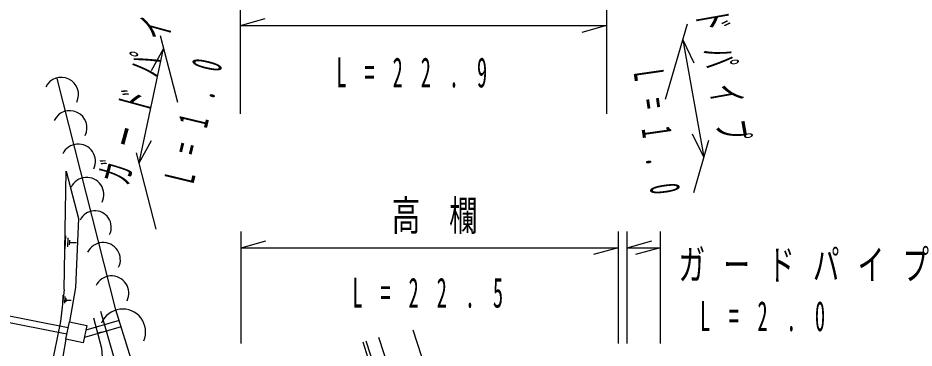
# Model space of a CAD drawing. Units: millimetres, scale not verified. Extents: x 40000 to 680000, y 20000 to 380000.
# Drawn here: x 369147 to 423794, y 329988 to 350133 of the extents above; entities that cross this region are included whole.
import ezdxf
from ezdxf.enums import TextEntityAlignment as Align

# ---------------------------------------------------------------- set-up
doc = ezdxf.new("R2010")
doc.units = ezdxf.units.MM
doc.header["$LTSCALE"] = 1000
doc.layers.add('M-BGD', color=7, linetype='Continuous', lineweight=25)
doc.styles.add('ＭＳ ゴシック', font='')
doc.styles.get('ＭＳ ゴシック').set_extended_font_data('MS Gothic')

msp = doc.modelspace()

# ---------------------------------------------------------------- linework, layer by layer
at = {"layer": 'M-BGD'}
for p, q in [((382719, 344271), (382719, 350673)), ((405029, 350673), (405029, 344271)), ((382719, 349673), (384219, 350093)), ((408643, 345177), (409979, 349766)), ((382719, 349673), (405029, 349673)), ((405029, 349673), (403529, 349253)), ((377829, 349061), (378874, 344983)), ((409696, 348795), (410966, 341633)), ((409696, 348795), (410372, 347391)), ((376534, 341301), (378034, 348260)), ((378034, 348260), (377280, 346897)), ((375116, 332322), (371546, 346431)), ((376534, 341301), (377298, 342659)), ((410966, 341633), (410291, 343037)), ((411266, 342663), (410335, 339467)), ((377573, 337247), (376380, 341906)), ((371958, 333553), (372099, 340789)), ((372099, 340789), (372842, 337898)), ((372842, 337898), (372649, 333690)), ((372034, 336047), (372065, 336846)), ((372188, 336714), (372167, 336170)), ((382768, 330271), (382768, 337109)), ((405746, 337109), (405746, 330271)), ((406299, 330271), (406299, 337109)), ((408305, 337109), (408305, 330271)), ((372300, 336293), (372311, 336581)), ((372305, 336437), (372721, 336421)), ((382768, 336109), (384268, 336529)), ((382768, 336109), (405746, 336109)), ((405746, 336109), (404246, 335689)), ((406299, 336109), (407799, 336529)), ((406299, 336109), (408305, 336109)), ((408305, 336109), (406805, 335689)), ((358452, 333934), (372215, 331250)), ((358303, 333556), (372132, 330858)), ((371958, 333553), (371742, 331606)), ((372649, 333690), (372288, 331594)), ((371883, 332627), (371906, 333226)), ((371998, 333127), (371982, 332719)), ((372082, 332811), (372091, 333027)), ((372086, 332919), (372398, 332907)), ((371742, 331606), (369325, 319989)), ((375435, 331293), (373198, 330632)), ((375317, 331675), (373292, 331077)), ((373997, 330910), (374266, 330982)), ((391143, 330658), (398766, 306912)), ((393230, 331099), (400319, 309348)), ((397813, 306607), (390191, 330352)), ((398004, 306668), (390382, 330413))]:
    msp.add_line(p, q, dxfattribs=at)
for points in [[(383597, 306363), (380244, 316388), (375948, 329633), (375116, 332322)], [(373747, 331842), (374248, 329979), (374683, 324057), (378764, 306896)], [(380528, 306728), (376230, 323949), (375493, 327773), (374196, 332214)], [(372064, 330534), (371331, 326304), (369325, 319989)]]:
    msp.add_lwpolyline(points, dxfattribs=at)
msp.add_lwpolyline([(372064, 330534), (372288, 331594), (373353, 331368), (373129, 330309)], close=True, dxfattribs=at)
for centre, radius, start, end in [((371792, 345458), 1050, 334.1125, 154.0596), ((372307, 343423), 1050, 334.1125, 154.073), ((372823, 341387), 1050, 334.0596, 154.1125), ((373338, 339351), 1050, 334.0596, 154.1125), ((373841, 337364), 1000, 334.0662, 154.1357), ((374344, 335376), 1050, 334.0596, 154.1125), ((374859, 333340), 1050, 334.0596, 154.1125), ((375535, 330971), 1400, 337.0449, 157.096)]:
    msp.add_arc(centre, radius, start, end, dxfattribs=at)

# ---------------------------------------------------------------- texts
at = {"layer": 'M-BGD', "style": 'ＭＳ ゴシック', "width": 0.7}
msp.add_text('高\u3000欄', height=1833, dxfattribs=at).set_placement((391937, 336609), align=Align.BOTTOM_LEFT)
at = {"layer": 'M-BGD', "char_height": 1833, "attachment_point": 7, "style": 'ＭＳ ゴシック'}
for s, insert, rotation in [('\\T1.82;\\W0.5;ガードパイプ', (409637, 354887), 280.1), ('\\T1.82;\\W0.5;ガードパイプ', (375935, 339833), 74.8), ('\\T2.81;\\W0.5;L=1.0', (379870, 339931), 76.5), ('\\T2.81;\\W0.5;L=1.0', (406654, 346830), 278.1)]:
    msp.add_mtext(s, dxfattribs=dict(at, insert=insert, rotation=rotation))
for s, insert in [('\\T2.75;\\W0.5;L=22.9', (388564, 345864)), ('\\T1.68;\\W0.65;ガードパイプ', (409429, 334050)), ('\\T2.75;\\W0.5;L=22.5', (389537, 332424)), ('\\T2.81;\\W0.5;L=2.0', (410738, 330995))]:
    msp.add_mtext(s, dxfattribs=dict(at, insert=insert))

doc.saveas('drawing.dxf')
